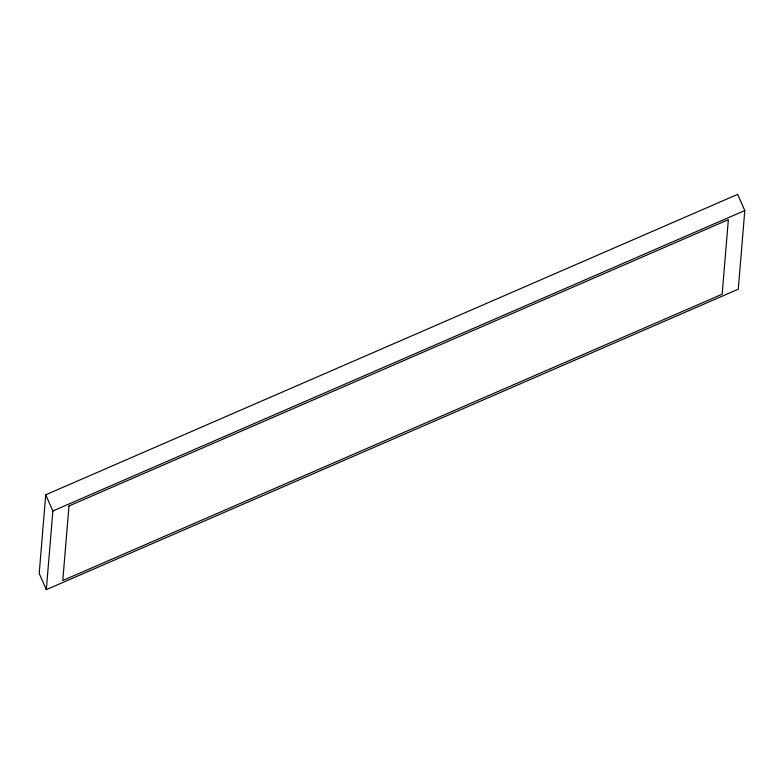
<?xml version="1.0" encoding="UTF-8"?>
<svg xmlns="http://www.w3.org/2000/svg" width="784" height="784" viewBox="0 0 784 784"><rect width="100%" height="100%" fill="white"/><g stroke="black" fill="none" stroke-linecap="round" stroke-linejoin="round"><path stroke-width="1.18" d="M45.727 494.802L39.2 573.457L46.334 589.637L738.273 289.198L744.8 210.543L737.666 194.363L45.727 494.802L52.861 510.982L46.334 589.637M52.861 510.982L744.8 210.543M68.972 505.984L62.789 580.503L722.162 294.196L728.346 219.677L68.972 505.984"/></g></svg>
